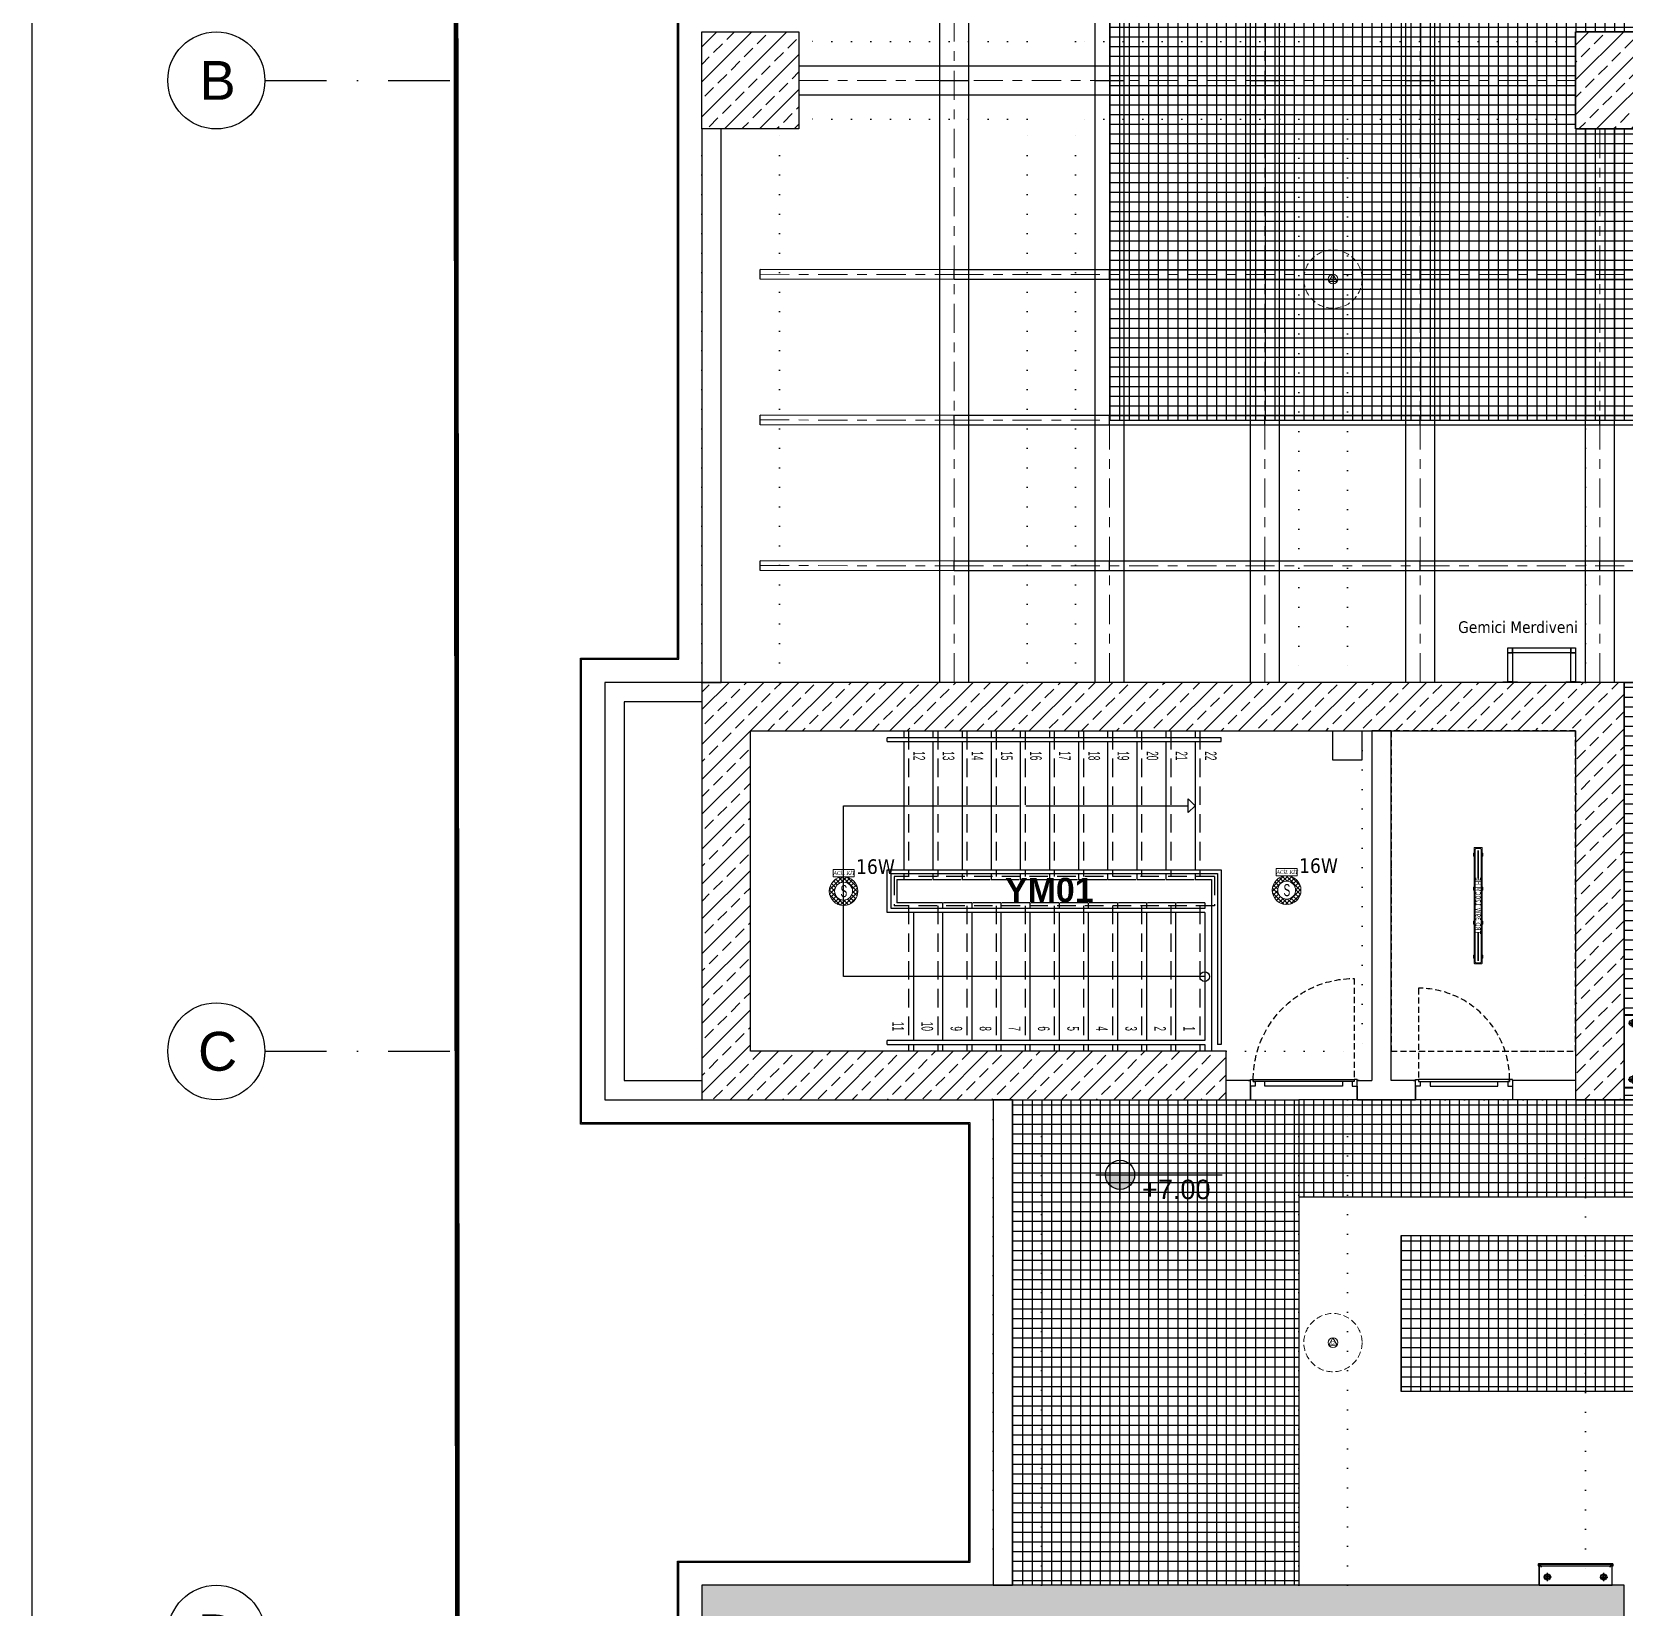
# Model space of a CAD drawing. Header units: centimetres. Extents: x 405564 to 502064, y 46284 to 60634.
# Drawn here: x 442460 to 444100, y 54510 to 56133 of the extents above; entities that cross this region are included whole.
import ezdxf
from ezdxf.enums import TextEntityAlignment as Align
from ezdxf.xclip import XClip

# ---------------------------------------------------------------- set-up
doc = ezdxf.new("R2010")
doc.units = ezdxf.units.CM
doc.header["$XCLIPFRAME"] = 0
for name, pattern in [('ACAD_ISO07W100', [3, 0, -3]), ('BORDER', [1.75, 0.5, -0.25, 0.5, -0.25, 0, -0.25]), ('DASHDOT', [25.4, 12.7, -6.35, 0, -6.35]), ('DASHED', [19.05, 12.7, -6.35]), ('DASHED2', [9.525, 6.35, -3.175]), ('DOT', [0.25, 0, -0.25]), ('HIDDEN', [9.525, 6.35, -3.175]), ('XKITLINE03', [6, 3, -1, 1, -1])]:
    doc.linetypes.add(name, pattern=pattern)
doc.layers.get('0').update_dxf_attribs({"color": 8, "lineweight": 9})
for name, color, linetype, lineweight in [('---___EB_draft00_parselsiniri', 8, 'BORDER', 9), ('0-KRCN-AYDINLATMA-130426', 8, 'Continuous', 9), ('0-KRCN-MİMARİ-220526', 8, 'Continuous', 9)]:
    doc.layers.add(name, color=color, linetype=linetype, lineweight=lineweight)
for name, color, linetype in [('AS_DOS_SAFT', 8, 'Continuous'), ('AS_DOS_TERAS_UST', 8, 'ACAD_ISO07W100'), ('AS_DUV_CIMENTO ESASLI PANEL CEPHE KAPLAMASI', 8, 'Continuous'), ('AS_DUV_GAZBETON', 8, 'Continuous'), ('AS_KAPI_POZ', 8, 'Continuous'), ('AS_KAPI_SAC', 8, 'Continuous'), ('AS_MER', 8, 'Continuous'), ('AS_MER YON', 8, 'Continuous'), ('AS_MER_HIDDEN', 8, 'HIDDEN'), ('AS_MER_KORK', 8, 'Continuous'), ('AS_OLC_AKS', 8, 'Continuous'), ('AS_PRFL_CELIK', 8, 'Continuous'), ('AS_PRFL_CELIK AKS', 8, 'Continuous'), ('AS_PRFL_CELIK KEDI YOLU', 8, 'Continuous'), ('AS_PRFL_CELIK PLATFORM IZGARA', 8, 'Continuous'), ('AS_PRFL_DEMIR', 8, 'Continuous'), ('AS_PYZ_YOL_ARAC', 8, 'Continuous'), ('AS_SMB_KOT', 8, 'Continuous'), ('AS_TA_BETONARME', 5, 'Continuous'), ('AS_TA_HIDDEN', 8, 'HIDDEN'), ('AS_TA_TARAMA', 8, 'Continuous'), ('AS_TEFR_MEK_YANGIN DOLAP TIP1 STANDART', 8, 'Continuous'), ('AS_YAZI', 8, 'Continuous')]:
    doc.layers.add(name, color=color, linetype=linetype)
doc.styles.add('2', font='arial.ttf', dxfattribs={"width": 0.9, "height": 200})
doc.styles.add('_yazı-50', font='arial.ttf')
doc.styles.add('ACILIM', font='arial.ttf', dxfattribs={"width": 0.5})
doc.styles.add('Kalin02', font='arialbd.ttf')
doc.styles.add('MtXpl_Tahoma', font='tahoma.ttf')
doc.styles.add('OLCU', font='romanstw.shx', dxfattribs={"width": 0.6})
doc.styles.get("Standard").update_dxf_attribs({"font": 'timesi.ttf'})
doc.styles.add('TAHOMA', font='tahoma.ttf')
doc.styles.add('ÖZER-YAZI', font='arial.ttf', dxfattribs={"width": 0.6, "height": 15})
pattern_1 = [(0, (-443149.746, -16832.563), (0, 10), []), (90, (-443149.746, -16832.563), (-10, 6e-16), [])]
pattern_2 = [(225, (17560.68, -7819.299), (17.96051, -17.96051), []), (225, (17542.72, -7819.299), (17.96051, -17.96051), [12.7, -6.35])]

# ---------------------------------------------------------------- blocks, each defined once
blk = doc.blocks.new('KD')
at = {"layer": '0-KRCN-AYDINLATMA-130426'}
for p, q in [((0, 5), (-4.3, -2.5)), ((4.3, -2.5), (0, 5)), ((4.3, -2.5), (-4.3, -2.5))]:
    blk.add_line(p, q, dxfattribs=at)
at = {"layer": '0-KRCN-AYDINLATMA-130426', "linetype": 'HIDDEN'}
blk.add_circle((0, 0), 30, dxfattribs=at)
at = {"layer": '0-KRCN-AYDINLATMA-130426'}
blk.add_circle((0, 0), 5, dxfattribs=at)
at = {"layer": '0-KRCN-AYDINLATMA-130426', "style": '2'}
blk.add_text('D', height=3.36, dxfattribs=at).set_placement((0, 0), align=Align.MIDDLE_CENTER)
blk = doc.blocks.new('TRD 39W 120CM ELP')
at = {"layer": '0-KRCN-AYDINLATMA-130426'}
h = blk.add_hatch(color=256, dxfattribs=at)
h.dxf.hatch_style = 1
h.paths.add_polyline_path([(-54.3, 4.2), (-51.2, 4.2), (-51.2, 4.9), (-54.3, 4.9)])
h = blk.add_hatch(color=256, dxfattribs=at)
h.dxf.hatch_style = 1
h.paths.add_polyline_path([(-19.3, 4.2), (-16.2, 4.2), (-16.2, 4.9), (-19.3, 4.9)])
h = blk.add_hatch(color=256, dxfattribs=at)
h.dxf.hatch_style = 1
h.paths.add_polyline_path([(15.7, 4.2), (18.8, 4.2), (18.8, 4.9), (15.7, 4.9)])
h = blk.add_hatch(color=256, dxfattribs=at)
h.dxf.hatch_style = 1
h.paths.add_polyline_path([(50.7, 4.2), (53.8, 4.2), (53.8, 4.9), (50.7, 4.9)])
h = blk.add_hatch(color=256, dxfattribs=at)
h.dxf.hatch_style = 1
h.paths.add_polyline_path([(-54.3, -4.2), (-51.2, -4.2), (-51.2, -4.9), (-54.3, -4.9)])
h = blk.add_hatch(color=256, dxfattribs=at)
h.dxf.hatch_style = 1
h.paths.add_polyline_path([(-19.3, -4.2), (-16.2, -4.2), (-16.2, -4.9), (-19.3, -4.9)])
h = blk.add_hatch(color=256, dxfattribs=at)
h.dxf.hatch_style = 1
h.paths.add_polyline_path([(15.7, -4.2), (18.8, -4.2), (18.8, -4.9), (15.7, -4.9)])
h = blk.add_hatch(color=256, dxfattribs=at)
h.dxf.hatch_style = 1
h.paths.add_polyline_path([(50.7, -4.2), (53.8, -4.2), (53.8, -4.9), (50.7, -4.9)])
for points in [[(-59.2, 4.2), (58.8, 4.2, -0.414214), (59.8, 3.2), (59.8, -3.2, -0.414214), (58.8, -4.2), (-59.2, -4.2, -0.414214), (-60.2, -3.2), (-60.2, 3.2, -0.414214)], [(-58.1, 3.1), (57.6, 3.1, -0.414214), (58.6, 2.1), (58.6, -2.1, -0.414214), (57.6, -3.1), (-58.1, -3.1, -0.414214), (-59.1, -2.1), (-59.1, 2.1, -0.414214)]]:
    blk.add_lwpolyline(points, format="xyb", close=True, dxfattribs=at)
at = {"layer": '0-KRCN-AYDINLATMA-130426', "const_width": 2, "elevation": 1}
for points in [[(-57.1, 0), (-28, 0)], [(27.5, 0), (56.6, 0)]]:
    blk.add_lwpolyline(points, dxfattribs=at)
at = {"layer": '0-KRCN-AYDINLATMA-130426'}
for points in [[(-54.3, 4.2), (-51.2, 4.2), (-51.2, 4.9), (-54.3, 4.9)], [(-19.3, 4.2), (-16.2, 4.2), (-16.2, 4.9), (-19.3, 4.9)], [(15.7, 4.2), (18.8, 4.2), (18.8, 4.9), (15.7, 4.9)], [(50.7, 4.2), (53.8, 4.2), (53.8, 4.9), (50.7, 4.9)], [(-54.3, -4.2), (-51.2, -4.2), (-51.2, -4.9), (-54.3, -4.9)], [(-19.3, -4.2), (-16.2, -4.2), (-16.2, -4.9), (-19.3, -4.9)], [(15.7, -4.2), (18.8, -4.2), (18.8, -4.9), (15.7, -4.9)], [(50.7, -4.2), (53.8, -4.2), (53.8, -4.9), (50.7, -4.9)]]:
    blk.add_lwpolyline(points, close=True, dxfattribs=at)
at = {"layer": '0-KRCN-AYDINLATMA-130426', "ltscale": 60, "style": 'TAHOMA', "width": 0.8}
blk.add_text('TRD 39W 120CM HE', height=5, dxfattribs=at).set_placement((-0.2, 0), align=Align.MIDDLE_CENTER)
blk = doc.blocks.new('16W SIVA ÜSTÜ LED SENSÖRLÜ KİTLİ TAVAN ARMATÜRÜ')
at = {"layer": '0-KRCN-AYDINLATMA-130426'}
h = blk.add_hatch(dxfattribs=at)
h.set_pattern_fill('ANSI37', color=256)
h.paths.add_polyline_path([(14.8, 0, 1), (-14.8, 0, 1)])
h.paths.add_polyline_path([(9.2, 0, 1), (-9.2, 0, 1)], flags=16)
h.paths.add_polyline_path([(-5.9, 9.7), (6.4, 9.7), (6.4, -9.5), (-5.9, -9.5)], flags=24)
blk.add_lwpolyline([(-10.9, 14.8), (10.9, 14.8), (10.9, 22.3), (-10.9, 22.3)], close=True, dxfattribs=at)
for radius in [14.8, 9.2]:
    blk.add_circle((0, 0), radius, dxfattribs=at)
blk.add_text('ACİL KİT', height=3.63, dxfattribs=at).set_placement((-10.4, 16.8))
at = {"layer": '0-KRCN-AYDINLATMA-130426', "style": 'ÖZER-YAZI', "width": 0.6}
blk.add_text('S', height=12.5, dxfattribs=at).set_placement((0.3, 0.1), align=Align.MIDDLE)
at = {"layer": '0-KRCN-AYDINLATMA-130426', "insert": (12.8, 17.5), "char_height": 15, "attachment_point": 7, "style": 'TAHOMA'}
blk.add_mtext_dynamic_manual_height_columns('{\\fTahoma|b0|i0|c162|p34;16W}', width=15, gutter_width=12.5, heights=[0], dxfattribs=at)
blk = doc.blocks.new('G$C27E741DA')
at = {"layer": '0-KRCN-AYDINLATMA-130426'}
for name, p in [('KD', (5735.7, 8743.9)), ('16W SIVA ÜSTÜ LED SENSÖRLÜ KİTLİ TAVAN ARMATÜRÜ', (5231.7, 8113.5)), ('16W SIVA ÜSTÜ LED SENSÖRLÜ KİTLİ TAVAN ARMATÜRÜ', (5688, 8114.5)), ('KD', (5735.7, 7648.5))]:
    blk.add_blockref(name, p, dxfattribs=at)
at = {"layer": '0-KRCN-AYDINLATMA-130426', "xscale": -1, "rotation": 270}
blk.add_blockref('TRD 39W 120CM ELP', (5885.3, 8098.8), dxfattribs=at)
blk = doc.blocks.new('GEMICI MERDIVENI TEMIZ ODA')
for points in [[(-35.5, 35), (-30.5, 35), (-30.5, 30), (-35.5, 30)], [(-30.5, 35), (-0.5, 35), (-0.5, 30), (-30.5, 30)], [(-0.5, 40), (0, 40), (0, 25), (-0.5, 25)], [(-35.5, 30), (-30.5, 30), (-30.5, -30), (-35.5, -30)], [(-35.5, -30), (-30.5, -30), (-30.5, -35), (-35.5, -35)], [(-30.5, -30), (-0.5, -30), (-0.5, -35), (-30.5, -35)], [(-0.5, -25), (0, -25), (0, -40), (-0.5, -40)]]:
    blk.add_lwpolyline(points, close=True)
blk = doc.blocks.new('PLATFORM IZGARASI VE KEDI YOLU YERLESIMI')
at = {"layer": 'AS_PRFL_CELIK KEDI YOLU', "transparency": 33554687}
h = blk.add_hatch(dxfattribs=at)
h.set_pattern_fill('_USER', color=15, scale=10, double=1, pattern_type=0)
h.set_pattern_definition(pattern_1)
h.paths.add_polyline_path([(7550, -2400), (7500, -2400), (7500, -2300), (7550, -2300), (7550, -1900), (7975, -1900), (7975, -2175), (8100, -2175), (8100, -1900), (8100, -1800), (8100, -1250), (7975, -1250), (7975, -1800), (7125, -1800), (7125, -950), (7250, -950), (7250, -750), (7125, -750), (7125, -800), (6050, -800), (6050, -750), (5924.6, -750), (5924.6, -800), (3050, -800), (3050, -550), (2925, -550), (2925, -800), (1975, -800), (1975, -550), (1850, -550), (1850, -800), (1125, -800), (1125, -900), (1250, -900), (1250, -950), (1375, -950), (1375, -900), (6950, -900), (6950, -1250), (6775, -1250), (6775, -1400), (6950, -1400), (6950, -1700), (7000, -1700), (7000, -1800), (3900, -1800), (3900, -1700), (3950, -1700), (3950, -1550), (3775, -1550), (3775, -1800), (615, -1800), (615, -1900), (1190, -1900), (1190, -1940), (1290, -1940), (1290, -1900), (2450, -1900), (2450, -2175), (1725, -2175), (1725, -2700), (1550, -2700), (1550, -2850), (1850, -2850), (1850, -2275), (2575, -2275), (2575, -1900), (3350, -1900), (3350, -2300), (3400, -2300), (3400, -2400), (3350, -2400), (3350, -3300), (3400, -3300), (3400, -3400), (3350, -3400), (3350, -3556.2), (3525, -3556.2), (3525, -3000), (3650, -3000), (3650, -2850), (3525, -2850), (3525, -1900), (4850, -1900), (4850, -2350), (4725, -2350), (4725, -2545), (4850, -2545), (4850, -2850), (4975, -2850), (4975, -1900), (7375, -1900), (7375, -2350), (7000, -2350), (7000, -2400), (6950, -2400), (6950, -3000), (6775, -3000), (6775, -2850), (6650, -2850), (6650, -3000), (6650, -3150), (6950, -3150), (6950, -3300), (7000, -3300), (7000, -3400), (6950, -3400), (6950, -4337.5), (6525, -4337.5), (6525, -4493.7), (7125, -4493.7), (7125, -3712.5), (7250, -3712.5), (7250, -3556.2), (7125, -3556.2), (7125, -2550), (7375, -2550), (7375, -2700), (7975, -2700), (7975, -3000), (8100, -3000), (8100, -2550), (7550, -2550)])
at = {"layer": 'AS_PRFL_CELIK PLATFORM IZGARA', "transparency": 33554687}
h = blk.add_hatch(dxfattribs=at)
h.set_pattern_fill('_USER', color=256, scale=10, double=1, pattern_type=0)
h.set_pattern_definition(pattern_1)
h.paths.add_polyline_path([(1225, -1800), (1225, -1370), (1600, -1370), (1600, -1750), (2100, -1750), (2100, -1700), (2200, -1700), (2200, -1750), (2325, -1750), (2325, -1550), (3050, -1550), (3050, -1750), (3300, -1750), (3300, -1700), (3400, -1700), (3400, -1750), (3775, -1750), (3775, -1550), (3775, -950), (2925, -950), (2925, -1250), (2325, -1250), (2325, -950), (1125, -950), (1125, -250), (420, -250), (420, -1100), (1125, -1100), (1125, -1370), (950, -1370), (950, -1800), (1225, -1800)], is_closed=False)
h.paths.add_polyline_path([(1000, -800), (900, -800), (900, -700), (1000, -700)], flags=16)
h = blk.add_hatch(dxfattribs=at)
h.set_pattern_fill('_USER', color=256, scale=10, double=1, pattern_type=0)
h.set_pattern_definition(pattern_1)
h.paths.add_polyline_path([(320, -1800), (615, -1800), (615, -2300), (320, -2300)])
h = blk.add_hatch(dxfattribs=at)
h.set_pattern_fill('_USER', color=256, scale=10, double=1, pattern_type=0)
h.set_pattern_definition([(0, (-443149.746, -56832.563), (0, 10), []), (90, (-443149.746, -56832.563), (-10, 6e-16), [])])
h.paths.add_polyline_path([(1550, -2400), (1500, -2400), (1500, -2100), (1290, -2100), (1290, -1940), (720, -1940), (720, -2100), (1155, -2100), (1155, -2350), (50, -2350), (50, -4025), (220, -4025), (220, -4690), (900, -4690), (900, -4650), (1000, -4650), (1000, -4690), (1500, -4690), (1500, -4650), (1600, -4650), (1600, -4690), (2100, -4690), (2100, -4650), (2200, -4650), (2200, -4690), (2700, -4690), (2700, -4650), (2800, -4650), (2800, -4690), (3300, -4690), (3300, -4650), (3400, -4650), (3400, -4690), (3775, -4690), (3775, -4337.5), (3950, -4337.5), (3950, -4025), (3775, -4025), (3775, -3556.2), (3650, -3556.2), (2575, -3556.2), (2575, -3000), (2150, -3000), (2150, -2400), (2100, -2400), (2100, -2350), (1850, -2350), (1850, -2850), (1550, -2850)])
h.paths.add_polyline_path([(900, -3300), (1000, -3300), (1000, -3400), (900, -3400)], flags=16)
h.paths.add_polyline_path([(1500, -3300), (1600, -3300), (1600, -3400), (1500, -3400)], flags=16)
h.paths.add_polyline_path([(1550, -3556.2), (1850, -3556.2), (1850, -3868.7), (1550, -3868.7)], flags=16)
h.paths.add_polyline_path([(1975, -3150), (2150, -3150), (2150, -3300), (2100, -3300), (2100, -3350), (1975, -3350)], flags=16)
h.paths.add_polyline_path([(2150, -3868.7), (2575, -3868.7), (2575, -4025), (2150, -4025)], flags=16)
at = {"layer": 'AS_PRFL_CELIK KEDI YOLU', "color": 4}
blk.add_lwpolyline([(3775, -1800), (615, -1800), (615, -1900), (1190, -1900), (1190, -1940), (1290, -1940), (1290, -1900), (2450, -1900)], dxfattribs=at)
at = {"layer": 'AS_PRFL_CELIK PLATFORM IZGARA'}
for points in [[(2325, -950), (1125, -950), (1125, -250), (420, -250), (420, -1100), (1125, -1100), (1125, -1370), (950, -1370), (950, -1800), (1225, -1800), (1225, -1370), (1600, -1370), (1600, -1750), (2100, -1750), (2100, -1700), (2200, -1700), (2200, -1750), (2325, -1750)], [(1500, -2400), (1500, -2100), (1290, -2100), (1290, -1940), (720, -1940), (720, -2100), (1155, -2100), (1155, -2350)]]:
    blk.add_lwpolyline(points, dxfattribs=at)
for points in [[(900, -800), (1000, -800), (1000, -700), (900, -700)], [(320, -1800), (615, -1800), (615, -2300), (320, -2300)]]:
    blk.add_lwpolyline(points, close=True, dxfattribs=at)
at = {"layer": 'AS_PRFL_DEMIR', "rotation": 270}
blk.add_blockref('GEMICI MERDIVENI TEMIZ ODA', (865, -1370), dxfattribs=at)
at = {"layer": 'AS_YAZI', "insert": (779, -1307.1), "char_height": 12, "width": 123.148, "attachment_point": 1, "style": 'MtXpl_Tahoma', "bg_fill": 3, "box_fill_scale": 1.5, "bg_fill_color": 256, "bg_fill_transparency": 0}
blk.add_mtext('{\\fTahoma|b0|i0|c162|p34;Gemici Merdiveni}', dxfattribs=at)
blk = doc.blocks.new('OPK-site-surrounding-R01')
at = {"layer": '---___EB_draft00_parselsiniri', "linetype": 'DASHDOT', "ltscale": 5, "const_width": 5, "flags": 128}
blk.add_lwpolyline([(-303.7, 52.5), (22545.3, 391.1), (23723.4, -711), (24047.6, -4450), (-299.9, -4450)], close=True, dxfattribs=at)
at = {"layer": 'AS_PYZ_YOL_ARAC'}
blk.add_lwpolyline([(22800, -3450), (22800, 430.1, 0.418558), (21785.2, 1430), (18554.6, 1382.1, 0.087007), (17706.4, 1220.4), (16627.8, 812, -0.090739), (15742.5, 650), (12082.5, 650, -0.076048), (11335, 764.3), (10161.2, 1132.1, 0.079773), (9376.7, 1246.2), (245.2, 1110.9, 0.409882), (-740, 111), (-740, -5306.6, 0.532608), (-326.8, -5584.4), (765.6, -5139.5, -0.096996), (1350.2, -5025), (22550, -5025, 0.414214), (22800, -4775), (22800, -3450)], format="xyb", dxfattribs=at)
blk = doc.blocks.new('kot01')
at = {"layer": 'AS_SMB_KOT'}
h = blk.add_hatch(color=8, dxfattribs=at)
edge = h.paths.add_edge_path()
edge.add_arc((0, 0), 0.3, 180, 360)
edge.add_line((0.3, 0), (-0.3, 0))
for p, q in [((0, -0.5), (0, 0.5)), ((-0.5, 0), (2.1, 0))]:
    blk.add_line(p, q, dxfattribs=at)
blk.add_circle((0, 0), 0.3, dxfattribs=at)
at = {"layer": 'AS_SMB_KOT', "style": '_yazı-50'}
for tag, p in [('INCE', (0.434, 0.1)), ('KABA', (0.434, -0.5))]:
    blk.add_attdef(tag, p, '', height=0.4, dxfattribs=at)
blk = doc.blocks.new('YANGIN DOLAP TIP1 75X100X20 PLAN')
blk.add_wipeout([(0, -22), (38.3, -22), (38.4, -22), (38.4, -21.9), (38.5, -21.9), (38.5, -21.8), (38.5, -20.2), (38.5, -20.1), (38.4, -20.1), (38.4, -20), (38.3, -20), (37.5, -20), (37.5, 0), (0, 0), (-37.5, 0), (-37.5, -20), (-38.3, -20), (-38.4, -20), (-38.4, -20.1), (-38.5, -20.1), (-38.5, -20.2), (-38.5, -21.8), (-38.5, -21.9), (-38.4, -21.9), (-38.4, -22), (-38.3, -22)])
for p, q in [((-24.8, -8.5), (-33.2, -8.5)), ((-29, -4.2), (-29, -12.8)), ((24.8, -8.5), (33.2, -8.5)), ((29, -4.3), (29, -12.8)), ((37.5, -20), (-37.5, -20))]:
    blk.add_line(p, q)
blk.add_lwpolyline([(37.5, 0), (-37.5, 0), (-37.5, -20), (-35.4, -20), (-35.4, -18.8), (-35.5, -18.8), (-35.5, -19.9), (-37.4, -19.9), (-37.4, -0.1), (37.4, -0.1), (37.4, -19.9), (35.5, -19.9), (35.5, -18.8), (35.4, -18.8), (35.4, -20), (37.5, -20)], close=True)
blk.add_lwpolyline([(-37.5, -20), (-38.3, -20, 0.414214), (-38.5, -20.2), (-38.5, -21.8, 0.414214), (-38.3, -22), (38.3, -22, 0.414214), (38.5, -21.8), (38.5, -20.2, 0.414214), (38.3, -20), (37.5, -20), (37.5, -20.1), (38.3, -20.1, -0.414214), (38.4, -20.2), (38.4, -21.8, -0.414214), (38.3, -21.9), (-38.3, -21.9, -0.414214), (-38.4, -21.8), (-38.4, -20.2, -0.414214), (-38.3, -20.1), (-37.5, -20.1)], format="xyb", close=True)
for centre, radius in [((-29, -8.5), 3.15), ((-29, -8.5), 1.85), ((29, -8.5), 3.15), ((29, -8.5), 1.85)]:
    blk.add_circle(centre, radius)
blk = doc.blocks.new('A$C48c69b65')
at = {"layer": 'AS_PRFL_CELIK'}
for p, q in [((245, -1370), (245, -140)), ((275, -1370), (275, -140)), ((405, -1370), (405, -140)), ((435, -1370), (435, -140)), ((565, -1370), (565, -140)), ((595, -1370), (595, -140)), ((725, -1370), (725, -140)), ((755, -1370), (755, -140)), ((100, -735), (900, -735)), ((245, -750), (275, -750)), ((405, -750), (435, -750)), ((565, -750), (595, -750)), ((725, -750), (755, -750)), ((100, -765), (900, -765)), ((910, -1370), (910, -800)), ((940, -1370), (940, -800)), ((260, -945), (60, -944.7)), ((60, -954.7), (60, -944.7)), ((260, -955), (260, -945)), ((7535, -945), (260, -945)), ((260, -955), (260, -945)), ((420, -955), (420, -945)), ((580, -955), (580, -945)), ((740, -955), (740, -945)), ((925, -955), (925, -945)), ((260, -955), (60, -954.7)), ((7535, -955), (260, -955)), ((260, -1095), (60, -1094.7)), ((60, -1104.7), (60, -1094.7)), ((260, -1105), (260, -1095)), ((7535, -1095), (260, -1095)), ((260, -1105), (260, -1095)), ((420, -1105), (420, -1095)), ((580, -1105), (580, -1095)), ((740, -1105), (740, -1095)), ((925, -1105), (925, -1095)), ((260, -1105), (60, -1104.7)), ((7535, -1105), (260, -1105)), ((260, -1245), (60, -1244.7)), ((60, -1254.7), (60, -1244.7)), ((260, -1255), (260, -1245)), ((7535, -1245), (260, -1245)), ((260, -1255), (260, -1245)), ((420, -1255), (420, -1245)), ((580, -1255), (580, -1245)), ((740, -1255), (740, -1245)), ((925, -1255), (925, -1245)), ((260, -1255), (60, -1254.7)), ((7535, -1255), (260, -1255))]:
    blk.add_line(p, q, dxfattribs=at)
at = {"layer": 'AS_PRFL_CELIK AKS', "linetype": 'XKITLINE03', "lineweight": 0, "ltscale": 10}
for p, q in [((260, -140), (260, -1370)), ((420, -140), (420, -1370)), ((580, -140), (580, -1370)), ((740, -140), (740, -1370)), ((100, -750), (900, -750)), ((925, -1370), (925, -800)), ((60, -949.7), (260, -950)), ((260, -950), (7535, -950)), ((60, -1099.7), (260, -1100)), ((260, -1100), (7535, -1100)), ((60, -1249.7), (260, -1250)), ((260, -1250), (7535, -1250))]:
    blk.add_line(p, q, dxfattribs=at)
blk = doc.blocks.new('axis baloon')
blk.add_circle((0, 0), 50)
at = {"style": '_yazı-50'}
blk.add_attdef('AXE', text='', height=40, dxfattribs=at).set_placement((0, 0), align=Align.MIDDLE_CENTER)
blk = doc.blocks.new('Aks_P')
at = {"layer": 'AS_OLC_AKS', "linetype": 'DASHDOT', "ltscale": 5}
for points in [[(-380, -700), (-180, -700)], [(-380, -1700), (-180, -1700)]]:
    blk.add_lwpolyline(points, dxfattribs=at)
at = {"layer": 'AS_OLC_AKS'}
ref = blk.add_blockref('axis baloon', (-430, -700), dxfattribs=at)
ref.add_attrib('AXE', 'B', dxfattribs={"layer": '0', "height": 40, "style": '_yazı-50'}).set_placement((-428.7, -700), align=Align.MIDDLE_CENTER)
ref = blk.add_blockref('axis baloon', (-430, -1700), dxfattribs=at)
ref.add_attrib('AXE', 'C', dxfattribs={"layer": '0', "height": 40, "style": '_yazı-50'}).set_placement((-428.7, -1700), align=Align.MIDDLE_CENTER)
ref = blk.add_blockref('axis baloon', (-430, -2300), dxfattribs=at)
ref.add_attrib('AXE', 'D', dxfattribs={"layer": '0', "height": 40, "style": '_yazı-50'}).set_placement((-428.7, -2300), align=Align.MIDDLE_CENTER)
blk = doc.blocks.new('*U376')
at = {"color": 0, "linetype": 'HIDDEN', "lineweight": -2}
blk.add_line((3, 105), (3, 1), dxfattribs=at)
at = {"color": 0, "lineweight": -2}
for points in [[(-2, 0), (0, 0), (0, 1), (3, 1), (3, -1), (5, -1), (5, -6), (0, -6), (0, -20)], [(112, 0), (110, 0), (110, 1), (107, 1), (107, -1), (105, -1), (105, -6), (110, -6), (110, -20)], [(15, -1), (15, -6), (95, -6), (95, -1)]]:
    blk.add_lwpolyline(points, dxfattribs=at)
blk.add_lwpolyline([(0, 1), (0, 0)])
blk.add_lwpolyline([(3, 1), (3, -1), (107, -1), (107, 1)], close=True, dxfattribs=at)
at = {"color": 0, "linetype": 'HIDDEN', "lineweight": -2}
blk.add_arc((3, 1), 104, 360, 90, dxfattribs=at)
at = {"color": 3, "style": 'OLCU', "width": 0.5, "flags": 1}
for tag, p in [('K-DIVISYON', (-80, -85)), ('K-PBAR', (105, -85)), ('K-KAPITIP', (-80, -335))]:
    blk.add_attdef(tag, p, '', height=17.5, dxfattribs=at)
at = {"color": 5, "true_color": 0x0505ff, "style": 'OLCU', "width": 0.5, "flags": 1}
for tag, p in [('K-NEREDEN-NO', (-80, -110)), ('K-NEREYE-NO', (-80, -185)), ('K-DUVARTIP', (-80, -285)), ('K-ACILISYON', (-80, -310))]:
    blk.add_attdef(tag, p, '', height=17.5, dxfattribs=at)
at = {"color": 1, "true_color": 0xfa0000, "style": 'OLCU', "width": 0.5, "flags": 1}
for tag, p in [('K-IZLENEBILIRLIK', (105, -110)), ('K-TEKMELIK', (105, -135)), ('K-KONTROLTIPNEREDEN', (-80, -160)), ('K-BAND', (105, -160)), ('K-MENFEZ', (105, -210)), ('K-KONTROLTIPNEREYE', (-80, -235)), ('K-PENCERE', (105, -235)), ('K-KILITTIP', (-80, -260)), ('K-NOT-AS-MIMARI1', (105, -285)), ('K-NOT-ELEKTRIK', (105, -335)), ('K-NOT-YANGIN', (105, -360)), ('K-ACMAKAPAMASISTEMI', (-80, -385)), ('K-NOT-ISLETME', (105, -385)), ('K-YANGIN', (-80, -435))]:
    blk.add_attdef(tag, p, '', height=17.5, dxfattribs=at)
at = {"color": 220, "true_color": 0xf113d4, "style": 'OLCU', "width": 0.5, "flags": 1}
for tag, p in [('K-NEREDEN-AD', (-80, -135)), ('K-NEREYE-AD', (-80, -210))]:
    blk.add_attdef(tag, p, '', height=17.5, dxfattribs=at)
at = {"color": 0, "style": 'OLCU', "width": 0.5, "flags": 1}
for tag, p in [('K-TAMACILIRLIK', (105, -185)), ('K-NOT-AS-MIMARI2', (105, -310)), ('K-KASATIP', (-80, -360)), ('K-KURSUN', (-80, -410))]:
    blk.add_attdef(tag, p, '', height=17.5, dxfattribs=at)
at = {"color": 252, "style": 'OLCU', "width": 0.5, "flags": 1}
for tag, p in [('K-REZ1', (105, -435)), ('K-REZ2', (105, -460)), ('K-REZ3', (105, -485)), ('K-REZ4', (105, -510)), ('K-REZ5', (105, -535))]:
    blk.add_attdef(tag, p, '', height=17.5, dxfattribs=at)
at = {"layer": 'AS_KAPI_POZ', "style": 'OLCU', "width": 0.5}
blk.add_attdef('K-NO', text='', height=8, rotation=90, dxfattribs=at).set_placement((6, 3), align=Align.TOP_LEFT)
at = {"layer": 'AS_KAPI_POZ', "style": 'OLCU', "width": 0.45}
for tag, p in [('POZ+GEN', (55, 16.5)), ('YUK', (55, -21.5))]:
    blk.add_attdef(tag, text='', height=20, dxfattribs=at).set_placement(p, align=Align.MIDDLE_CENTER)
at = {"layer": 'AS_KAPI_POZ', "color": 251, "style": 'OLCU', "width": 0.45}
blk.add_attdef('K-DUVAR(CM)', text='', height=6, dxfattribs=at).set_placement((-5, -5), align=Align.MIDDLE_RIGHT)
blk = doc.blocks.new('*U377')
at = {"color": 0, "linetype": 'HIDDEN', "lineweight": -2}
blk.add_line((3, 95), (3, 1), dxfattribs=at)
at = {"color": 0, "lineweight": -2}
for points in [[(-2, 0), (0, 0), (0, 1), (3, 1), (3, -1), (5, -1), (5, -6), (0, -6), (0, -20)], [(102, 0), (100, 0), (100, 1), (97, 1), (97, -1), (95, -1), (95, -6), (100, -6), (100, -20)], [(15, -1), (15, -6), (85, -6), (85, -1)]]:
    blk.add_lwpolyline(points, dxfattribs=at)
blk.add_lwpolyline([(0, 1), (0, 0)])
blk.add_lwpolyline([(3, 1), (3, -1), (97, -1), (97, 1)], close=True, dxfattribs=at)
at = {"color": 0, "linetype": 'HIDDEN', "lineweight": -2}
blk.add_arc((3, 1), 94, 360, 90, dxfattribs=at)
at = {"color": 3, "style": 'OLCU', "width": 0.5, "flags": 1}
for tag, p in [('K-DIVISYON', (-80, -85)), ('K-PBAR', (105, -85)), ('K-KAPITIP', (-80, -335))]:
    blk.add_attdef(tag, p, '', height=17.5, dxfattribs=at)
at = {"color": 5, "true_color": 0x0505ff, "style": 'OLCU', "width": 0.5, "flags": 1}
for tag, p in [('K-NEREDEN-NO', (-80, -110)), ('K-NEREYE-NO', (-80, -185)), ('K-DUVARTIP', (-80, -285)), ('K-ACILISYON', (-80, -310))]:
    blk.add_attdef(tag, p, '', height=17.5, dxfattribs=at)
at = {"color": 1, "true_color": 0xfa0000, "style": 'OLCU', "width": 0.5, "flags": 1}
for tag, p in [('K-IZLENEBILIRLIK', (105, -110)), ('K-TEKMELIK', (105, -135)), ('K-KONTROLTIPNEREDEN', (-80, -160)), ('K-BAND', (105, -160)), ('K-MENFEZ', (105, -210)), ('K-KONTROLTIPNEREYE', (-80, -235)), ('K-PENCERE', (105, -235)), ('K-KILITTIP', (-80, -260)), ('K-NOT-AS-MIMARI1', (105, -285)), ('K-NOT-ELEKTRIK', (105, -335)), ('K-NOT-YANGIN', (105, -360)), ('K-ACMAKAPAMASISTEMI', (-80, -385)), ('K-NOT-ISLETME', (105, -385)), ('K-YANGIN', (-80, -435))]:
    blk.add_attdef(tag, p, '', height=17.5, dxfattribs=at)
at = {"color": 220, "true_color": 0xf113d4, "style": 'OLCU', "width": 0.5, "flags": 1}
for tag, p in [('K-NEREDEN-AD', (-80, -135)), ('K-NEREYE-AD', (-80, -210))]:
    blk.add_attdef(tag, p, '', height=17.5, dxfattribs=at)
at = {"color": 0, "style": 'OLCU', "width": 0.5, "flags": 1}
for tag, p in [('K-TAMACILIRLIK', (105, -185)), ('K-NOT-AS-MIMARI2', (105, -310)), ('K-KASATIP', (-80, -360)), ('K-KURSUN', (-80, -410))]:
    blk.add_attdef(tag, p, '', height=17.5, dxfattribs=at)
at = {"color": 252, "style": 'OLCU', "width": 0.5, "flags": 1}
for tag, p in [('K-REZ1', (105, -435)), ('K-REZ2', (105, -460)), ('K-REZ3', (105, -485)), ('K-REZ4', (105, -510)), ('K-REZ5', (105, -535))]:
    blk.add_attdef(tag, p, '', height=17.5, dxfattribs=at)
at = {"layer": 'AS_KAPI_POZ', "style": 'OLCU', "width": 0.5}
blk.add_attdef('K-NO', text='', height=8, rotation=90, dxfattribs=at).set_placement((6, 3), align=Align.TOP_LEFT)
at = {"layer": 'AS_KAPI_POZ', "style": 'OLCU', "width": 0.45}
for tag, p in [('POZ+GEN', (50, 16.5)), ('YUK', (50, -21.5))]:
    blk.add_attdef(tag, text='', height=20, dxfattribs=at).set_placement(p, align=Align.MIDDLE_CENTER)
at = {"layer": 'AS_KAPI_POZ', "color": 251, "style": 'OLCU', "width": 0.45}
blk.add_attdef('K-DUVAR(CM)', text='', height=6, dxfattribs=at).set_placement((-5, -5), align=Align.MIDDLE_RIGHT)
blk = doc.blocks.new('A$C6A10300A')
at = {"layer": 'AS_PRFL_CELIK'}
blk.add_blockref('PLATFORM IZGARASI VE KEDI YOLU YERLESIMI', (5085.68, -3801.45), dxfattribs=at)
at = {"layer": 'AS_TA_TARAMA'}
h = blk.add_hatch(dxfattribs=at)
h.set_pattern_fill('ANSI33', color=256, scale=4, angle=180)
h.set_pattern_definition(pattern_2)
h.paths.add_polyline_path([(5085.68, -4501.45), (5185.68, -4501.45), (5185.68, -4601.45), (5085.68, -4601.45)])
h = blk.add_hatch(dxfattribs=at)
h.set_pattern_fill('ANSI33', color=256, scale=4, angle=180)
h.set_pattern_definition(pattern_2)
h.paths.add_polyline_path([(5985.68, -4501.45), (6085.68, -4501.45), (6085.68, -4601.45), (5985.68, -4601.45)])
at = {"layer": 'AS_DOS_SAFT'}
blk.add_lwpolyline([(5765.57, -5221.45), (5765.57, -5251.45), (5735.57, -5251.45), (5735.57, -5221.45)], close=True, dxfattribs=at)
at = {"layer": 'AS_DOS_SAFT', "linetype": 'DASHED2'}
blk.add_lwpolyline([(5985.68, -5551.45), (5985.68, -5221.45), (5795.68, -5221.45), (5795.68, -5551.45)], close=True, dxfattribs=at)
at = {"layer": 'AS_DOS_TERAS_UST', "linetype": 'DOT', "ltscale": 80}
for p, q in [((5420.68, -4511.45), (5420.68, -3881.45)), ((5470.68, -4511.45), (5470.68, -3881.45)), ((5700.68, -3881.45), (5700.68, -4511.45)), ((5750.68, -3881.45), (5750.68, -4511.45)), ((5420.68, -4511.45), (5185.68, -4511.45)), ((5700.68, -4511.45), (5470.68, -4511.45)), ((5985.68, -4511.45), (5750.68, -4511.45)), ((5420.68, -4591.45), (5185.68, -4591.45)), ((5420.68, -5171.45), (5420.68, -4591.45)), ((5700.68, -4591.45), (5470.68, -4591.45)), ((5470.68, -5171.45), (5470.68, -4591.45)), ((5700.68, -4591.45), (5700.68, -5171.45)), ((5985.68, -4591.45), (5750.68, -4591.45)), ((5750.68, -4591.45), (5750.68, -5171.45)), ((5085.68, -5171.45), (5085.68, -4601.45)), ((5165.68, -5171.45), (5165.68, -4601.45)), ((5995.68, -5171.45), (5995.68, -4601.45)), ((5765.68, -5221.45), (5765.68, -5551.45)), ((5795.68, -5221.45), (5795.68, -5551.45)), ((5625.68, -5551.45), (5765.68, -5551.45)), ((5795.68, -5551.45), (5985.68, -5551.45)), ((5385.68, -5601.45), (5385.68, -6101.45)), ((5435.68, -6101.45), (5435.68, -5601.45)), ((5625.68, -5601.45), (5700.68, -5601.45)), ((5700.68, -6101.45), (5700.68, -5601.45)), ((5750.68, -5601.45), (5985.68, -5601.45)), ((5750.68, -6101.45), (5750.68, -5601.45))]:
    blk.add_line(p, q, dxfattribs=at)
at = {"layer": 'AS_DUV_GAZBETON'}
for points in [[(5105.68, -5171.45), (5105.68, -4601.45), (5085.68, -4601.45), (5085.68, -5171.45)], [(5405.65, -6101.45), (5405.65, -5601.45), (5385.68, -5601.45), (5385.68, -6101.45)]]:
    blk.add_lwpolyline(points, close=True, dxfattribs=at)
for points in [[(5085.68, -5171.45), (4985.68, -5171.45), (4985.68, -5601.45), (5085.68, -5601.45)], [(5085.68, -5191.45), (5005.68, -5191.45), (5005.68, -5581.45), (5085.68, -5581.45)], [(5775.68, -5601.45), (5775.68, -5601.45), (5820.68, -5601.45), (5820.68, -5581.45), (5795.68, -5581.45), (5795.68, -5221.45), (5775.68, -5221.45), (5775.68, -5581.45)], [(5625.68, -5601.45), (5650.68, -5601.45), (5650.68, -5581.45), (5625.68, -5581.45)], [(5760.68, -5601.45), (5760.68, -5581.45), (5775.68, -5581.45)], [(5985.68, -5581.45), (5920.68, -5581.45), (5920.68, -5601.45)], [(5760.68, -5601.45), (5775.68, -5601.45)], [(5985.68, -5601.45), (5920.68, -5601.45)]]:
    blk.add_lwpolyline(points, dxfattribs=at)
at = {"layer": 'AS_MER'}
for p, q in [((5293.68, -5221.45), (5293.68, -5228.45)), ((5323.68, -5221.45), (5323.68, -5228.45)), ((5353.68, -5221.45), (5353.68, -5228.45)), ((5383.68, -5221.45), (5383.68, -5228.45)), ((5413.68, -5221.45), (5413.68, -5228.45)), ((5443.68, -5221.45), (5443.68, -5228.45)), ((5473.68, -5221.45), (5473.68, -5228.45)), ((5503.68, -5221.45), (5503.68, -5228.45)), ((5533.68, -5221.45), (5533.68, -5228.45)), ((5563.68, -5221.45), (5563.68, -5228.45)), ((5593.68, -5221.45), (5593.68, -5228.45)), ((5293.68, -5232.45), (5293.68, -5364.45)), ((5323.68, -5232.45), (5323.68, -5364.45)), ((5353.68, -5232.45), (5353.68, -5364.45)), ((5383.68, -5232.45), (5383.68, -5364.45)), ((5413.68, -5232.45), (5413.68, -5364.45)), ((5443.68, -5232.45), (5443.68, -5364.45)), ((5473.68, -5232.45), (5473.68, -5364.45)), ((5503.68, -5232.45), (5503.68, -5364.45)), ((5533.68, -5232.45), (5533.68, -5364.45)), ((5563.68, -5232.45), (5563.68, -5364.45)), ((5593.68, -5232.45), (5593.68, -5364.45)), ((5286.68, -5374.45), (5286.68, -5398.45)), ((5293.68, -5368.45), (5293.68, -5374.45)), ((5323.68, -5368.45), (5323.68, -5374.45)), ((5353.68, -5368.45), (5353.68, -5374.45)), ((5383.68, -5368.45), (5383.68, -5374.45)), ((5413.68, -5368.45), (5413.68, -5374.45)), ((5443.68, -5368.45), (5443.68, -5374.45)), ((5473.68, -5368.45), (5473.68, -5374.45)), ((5503.68, -5368.45), (5503.68, -5374.45)), ((5533.68, -5368.45), (5533.68, -5374.45)), ((5563.68, -5368.45), (5563.68, -5374.45)), ((5593.68, -5368.45), (5593.68, -5374.45)), ((5610.68, -5374.45), (5610.68, -5551.45)), ((5303.68, -5408.45), (5303.68, -5540.45)), ((5333.68, -5398.45), (5333.68, -5404.45)), ((5333.68, -5408.45), (5333.68, -5540.45)), ((5363.68, -5398.45), (5363.68, -5404.45)), ((5363.68, -5408.45), (5363.68, -5540.45)), ((5393.68, -5398.45), (5393.68, -5404.45)), ((5393.68, -5408.45), (5393.68, -5540.45)), ((5423.68, -5398.45), (5423.68, -5404.45)), ((5423.68, -5408.45), (5423.68, -5540.45)), ((5453.68, -5398.45), (5453.68, -5404.45)), ((5453.68, -5408.45), (5453.68, -5540.45)), ((5483.68, -5398.45), (5483.68, -5404.45)), ((5483.68, -5408.45), (5483.68, -5540.45)), ((5513.68, -5398.45), (5513.68, -5404.45)), ((5513.68, -5408.45), (5513.68, -5540.45)), ((5543.68, -5398.45), (5543.68, -5404.45)), ((5543.68, -5408.45), (5543.68, -5540.45)), ((5573.68, -5398.45), (5573.68, -5404.45)), ((5573.68, -5408.45), (5573.68, -5540.45)), ((5603.68, -5398.45), (5603.68, -5404.45)), ((5603.68, -5408.45), (5603.68, -5540.45)), ((5303.68, -5544.45), (5303.68, -5551.45)), ((5333.68, -5544.45), (5333.68, -5551.45)), ((5363.68, -5544.45), (5363.68, -5551.45)), ((5393.68, -5544.45), (5393.68, -5551.45)), ((5423.68, -5544.45), (5423.68, -5551.45)), ((5453.68, -5544.45), (5453.68, -5551.45)), ((5483.68, -5544.45), (5483.68, -5551.45)), ((5513.68, -5544.45), (5513.68, -5551.45)), ((5543.68, -5544.45), (5543.68, -5551.45)), ((5573.68, -5544.45), (5573.68, -5551.45)), ((5603.68, -5544.45), (5603.68, -5551.45))]:
    blk.add_line(p, q, dxfattribs=at)
for points in [[(5286.68, -5374.45), (5322.68, -5374.45)], [(5323.68, -5374.45), (5352.68, -5374.45)], [(5353.68, -5374.45), (5382.68, -5374.45)], [(5383.68, -5374.45), (5412.68, -5374.45)], [(5413.68, -5374.45), (5442.68, -5374.45)], [(5443.68, -5374.45), (5472.68, -5374.45)], [(5473.68, -5374.45), (5502.68, -5374.45)], [(5503.68, -5374.45), (5532.68, -5374.45)], [(5533.68, -5374.45), (5562.68, -5374.45)], [(5563.68, -5374.45), (5592.68, -5374.45)], [(5593.68, -5374.45), (5610.68, -5374.45)], [(5333.68, -5398.45), (5286.68, -5398.45)], [(5363.68, -5398.45), (5334.68, -5398.45)], [(5393.68, -5398.45), (5364.68, -5398.45)], [(5423.68, -5398.45), (5394.68, -5398.45)], [(5453.68, -5398.45), (5424.68, -5398.45)], [(5483.68, -5398.45), (5454.68, -5398.45)], [(5513.68, -5398.45), (5484.68, -5398.45)], [(5543.68, -5398.45), (5514.68, -5398.45)], [(5573.68, -5398.45), (5544.68, -5398.45)], [(5603.68, -5398.45), (5574.68, -5398.45)]]:
    blk.add_lwpolyline(points, dxfattribs=at)
at = {"layer": 'AS_MER YON'}
blk.add_lwpolyline([(5586.68, -5291.45), (5586.68, -5291.45), (5593.68, -5298.45), (5586.68, -5305.45)], close=True, dxfattribs=at)
for points in [[(5603.68, -5474.45), (5231.68, -5474.45), (5231.68, -5298.45), (5412.48, -5298.45)], [(5419.48, -5298.45), (5586.68, -5298.45)]]:
    blk.add_lwpolyline(points, dxfattribs=at)
blk.add_circle((5603.68, -5474.45), 5, dxfattribs=at)
at = {"layer": 'AS_MER_HIDDEN', "linetype": 'DASHED', "ltscale": 1.5}
for p, q in [((5298.68, -5221.45), (5298.68, -5371.45)), ((5328.68, -5221.45), (5328.68, -5371.45)), ((5358.68, -5221.45), (5358.68, -5371.45)), ((5388.68, -5221.45), (5388.68, -5371.45)), ((5418.68, -5221.45), (5418.68, -5371.45)), ((5448.68, -5221.45), (5448.68, -5371.45)), ((5478.68, -5221.45), (5478.68, -5371.45)), ((5508.68, -5221.45), (5508.68, -5371.45)), ((5538.68, -5221.45), (5538.68, -5371.45)), ((5568.68, -5221.45), (5568.68, -5371.45)), ((5598.68, -5221.45), (5598.68, -5371.45)), ((5613.68, -5371.45), (5283.68, -5371.45)), ((5283.68, -5371.45), (5283.68, -5401.45)), ((5613.68, -5371.45), (5613.68, -5401.45)), ((5613.68, -5401.45), (5283.68, -5401.45)), ((5298.68, -5401.45), (5298.68, -5551.45)), ((5328.68, -5401.45), (5328.68, -5551.45)), ((5358.68, -5401.45), (5358.68, -5551.45)), ((5388.68, -5401.45), (5388.68, -5551.45)), ((5418.68, -5401.45), (5418.68, -5551.45)), ((5448.68, -5401.45), (5448.68, -5551.45)), ((5478.68, -5401.45), (5478.68, -5551.45)), ((5508.68, -5401.45), (5508.68, -5551.45)), ((5538.68, -5401.45), (5538.68, -5551.45)), ((5568.68, -5401.45), (5568.68, -5551.45)), ((5598.68, -5401.45), (5598.68, -5551.45))]:
    blk.add_line(p, q, dxfattribs=at)
at = {"layer": 'AS_MER_KORK'}
for p, q in [((5276.68, -5232.45), (5276.68, -5228.45)), ((5620.68, -5232.45), (5620.68, -5228.45)), ((5276.68, -5408.45), (5276.68, -5364.45)), ((5276.68, -5364.45), (5620.68, -5364.45)), ((5280.68, -5404.45), (5280.68, -5368.45)), ((5280.68, -5368.45), (5616.68, -5368.45)), ((5616.68, -5368.45), (5616.68, -5544.45)), ((5620.68, -5364.45), (5620.68, -5544.45)), ((5603.68, -5408.45), (5276.68, -5408.45)), ((5603.68, -5404.45), (5280.68, -5404.45)), ((5276.68, -5544.45), (5276.68, -5540.45)), ((5620.68, -5544.45), (5616.68, -5544.45))]:
    blk.add_line(p, q, dxfattribs=at)
for points in [[(5620.68, -5228.45), (5276.68, -5228.45)], [(5276.68, -5232.45), (5620.68, -5232.45)], [(5603.68, -5540.45), (5276.68, -5540.45)], [(5276.68, -5544.45), (5603.68, -5544.45)]]:
    blk.add_lwpolyline(points, dxfattribs=at)
at = {"layer": 'AS_TA_BETONARME'}
for p, q in [((6035.68, -5171.45), (5085.68, -5171.45)), ((5085.68, -5171.45), (5085.68, -5601.45)), ((5135.68, -5551.45), (5135.68, -5221.45)), ((5135.68, -5221.45), (5985.68, -5221.45)), ((5985.68, -5221.45), (5985.68, -5601.45)), ((5625.68, -5551.45), (5135.68, -5551.45)), ((5625.68, -5601.45), (5625.68, -5551.45)), ((5085.68, -5601.45), (5625.68, -5601.45)), ((5985.68, -5601.45), (6035.68, -5601.45)), ((5085.68, -6101.45), (5085.68, -8801.45)), ((6035.68, -6151.45), (6035.68, -6101.45))]:
    blk.add_line(p, q, dxfattribs=at)
for points in [[(5085.68, -4501.45), (5185.68, -4501.45), (5185.68, -4601.45), (5085.68, -4601.45)], [(5985.68, -4501.45), (6085.68, -4501.45), (6085.68, -4601.45), (5985.68, -4601.45)]]:
    blk.add_lwpolyline(points, close=True, dxfattribs=at)
ref = blk.add_blockref('OPK-site-surrounding-R01', (5135.68, -3851.45))
XClip(ref).set_block_clipping_path([(-5135.679684336, -9648.5463532069), (26364.320315664, 3851.4536467931)])
at = {"layer": 'AS_KAPI_SAC', "xscale": -1}
blk.add_blockref('*U376', (5760.68, -5581.45), dxfattribs=at)
at = {"layer": 'AS_KAPI_SAC'}
blk.add_blockref('*U377', (5820.68, -5581.45), dxfattribs=at)
at = {"layer": 'AS_SMB_KOT'}
ref = blk.add_blockref('kot01', (5516.47, -5678.67), dxfattribs=dict(at, xscale=50, yscale=50, zscale=50))
ref.add_attrib('KABA', '+7.00', (5539.02, -5703.67), dxfattribs={"layer": '0', "height": 20, "style": '_yazı-50'})
at = {"layer": 'AS_MER', "style": 'ACILIM', "width": 0.5}
for s, p in [('12', (5315.63, -5242.45)), ('13', (5345.84, -5242.45)), ('14', (5375.63, -5242.45)), ('15', (5405.84, -5242.45)), ('16', (5435.84, -5242.45)), ('17', (5465.63, -5242.45)), ('18', (5495.84, -5242.45)), ('19', (5525.84, -5242.45)), ('20', (5555.84, -5242.45)), ('21', (5585.84, -5242.45)), ('22', (5615.84, -5242.45))]:
    blk.add_text(s, height=12, rotation=270, dxfattribs=at).set_placement(p, align=Align.TOP_LEFT)
for s, p in [('11', (5278.28, -5530.45)), ('10', (5308.28, -5530.45)), ('9', (5338.28, -5530.45)), ('8', (5368.28, -5530.45)), ('7', (5398.28, -5530.45)), ('6', (5428.28, -5530.45)), ('5', (5458.5, -5530.45)), ('4', (5488.13, -5530.45)), ('3', (5518.29, -5530.45)), ('2', (5548.08, -5530.45)), ('1', (5578.08, -5530.45))]:
    blk.add_text(s, height=12, rotation=270, dxfattribs=at).set_placement(p, align=Align.BOTTOM_RIGHT)
at = {"layer": 'AS_YAZI', "insert": (5489.18, -5372.79), "char_height": 25, "attachment_point": 3, "style": 'Kalin02'}
blk.add_mtext_dynamic_manual_height_columns('YM01', width=517.0646, gutter_width=375, heights=[194.58], dxfattribs=at)
at = {"layer": 'AS_TEFR_MEK_YANGIN DOLAP TIP1 STANDART'}
for p, rotation in [((6035.68, -5551.45), 89.99999999999991), ((5985.68, -6101.45), 179.9999999999999)]:
    blk.add_blockref('YANGIN DOLAP TIP1 75X100X20 PLAN', p, dxfattribs=dict(at, rotation=rotation))
at = {"layer": 'AS_TA_TARAMA'}
h = blk.add_hatch(dxfattribs=at)
h.set_pattern_fill('ANSI33', color=256, scale=4, angle=180)
h.set_pattern_definition(pattern_2)
h.paths.add_polyline_path([(5625.68, -5601.45), (5625.68, -5551.45), (5135.68, -5551.45), (5135.68, -5221.45), (5985.68, -5221.45), (5985.68, -5601.45), (6035.68, -5601.45), (6035.68, -5171.45), (5085.68, -5171.45), (5085.68, -5601.45)])
h = blk.add_hatch(dxfattribs=at)
h.set_pattern_fill('ANSI33', color=256, scale=4, angle=180)
h.set_pattern_definition([(225, (-115236.053, 63695.445), (17.9605122, -17.9605122), []), (225, (-115254.013, 63695.445), (17.9605122, -17.9605122), [12.7, -6.35])])
h.paths.add_polyline_path([(6035.68, -6101.45), (5085.68, -6101.45), (5085.68, -8801.45), (5135.68, -8801.45), (5135.68, -6151.45), (6035.68, -6151.45)])
at = {"layer": 'AS_DOS_TERAS_UST', "linetype": 'DOT', "ltscale": 80}
blk.add_line((5995.68, -5601.45), (5995.68, -6101.45), dxfattribs=at)
at = {"layer": 'AS_DUV_CIMENTO ESASLI PANEL CEPHE KAPLAMASI'}
for points in [[(13310.68, -7608.45), (13310.68, -8826.45), (13160.68, -8826.45), (13160.68, -8576.45), (5160.68, -8576.45), (5160.68, -8826.45), (5060.68, -8826.45), (5060.68, -6076.45), (5360.68, -6076.45), (5360.68, -5626.45), (4960.68, -5626.45), (4960.68, -5146.45), (5060.68, -5146.45), (5060.68, -3776.45), (13440.68, -3776.45), (13440.68, -3808.95)], [(13309.43, -7608.45), (13309.43, -8825.2), (13161.93, -8825.2), (13161.93, -8575.2), (5159.43, -8575.2), (5159.43, -8825.2), (5061.93, -8825.2), (5061.93, -6077.7), (5361.93, -6077.7), (5361.93, -5625.2), (4961.93, -5625.2), (4961.93, -5147.7), (5061.93, -5147.7), (5061.93, -3777.7), (13439.43, -3777.7), (13439.43, -3808.95)]]:
    blk.add_lwpolyline(points, dxfattribs=at)
at = {"layer": 'AS_TA_BETONARME'}
for p, q in [((6035.68, -5601.45), (6035.68, -5171.45)), ((6035.68, -6101.45), (5085.68, -6101.45))]:
    blk.add_line(p, q, dxfattribs=at)
at = {"layer": 'AS_TA_HIDDEN', "linetype": 'ByBlock'}
blk.add_lwpolyline([(6035.68, -5171.45), (6685.68, -5171.45), (6685.68, -6201.45), (6585.68, -6201.45), (6585.68, -6151.45), (6035.68, -6151.45)], dxfattribs=at)
for name, p in [('Aks_P', (5015.68, -3851.45)), ('A$C48c69b65', (5085.68, -3801.45))]:
    blk.add_blockref(name, p)

msp = doc.modelspace()

# ---------------------------------------------------------------- block references
at = {"layer": '0-KRCN-AYDINLATMA-130426'}
msp.add_blockref('G$C27E741DA', (438064.1, 47134), dxfattribs=at)

# ---------------------------------------------------------------- next in the draw order: block references
at = {"layer": '0-KRCN-MİMARİ-220526'}
msp.add_blockref('A$C6A10300A', (438064.1, 60634), dxfattribs=at)

doc.saveas('drawing.dxf')
